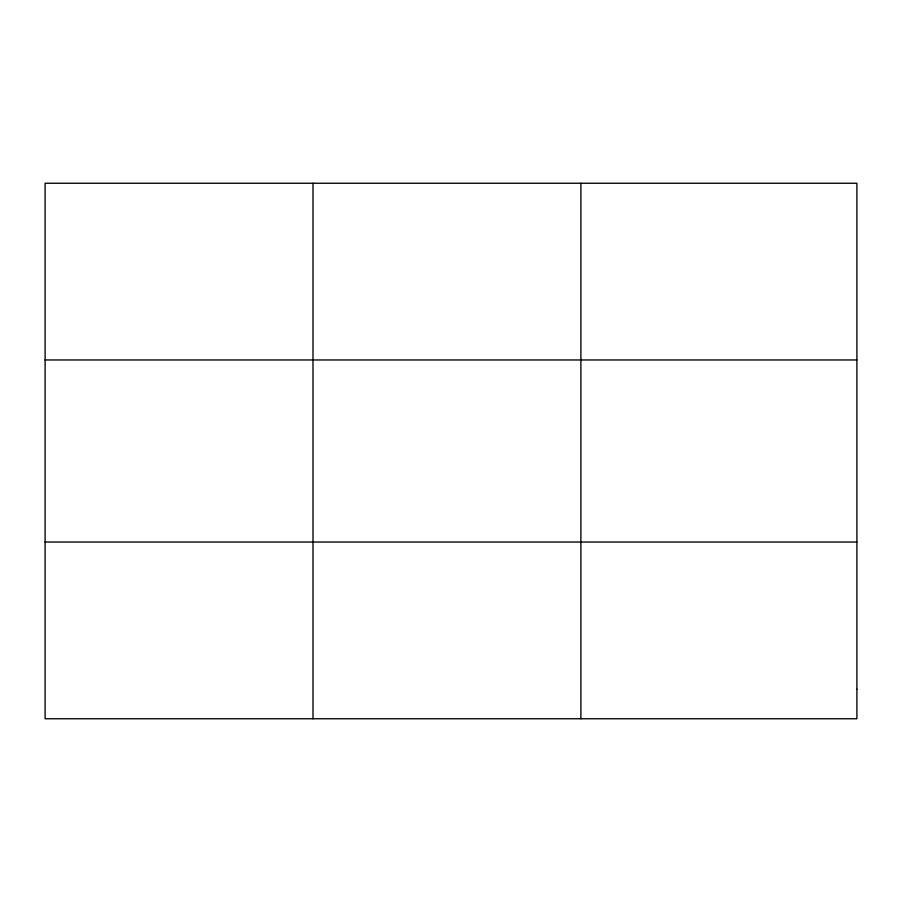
<?xml version="1.0" encoding="UTF-8"?>
<svg xmlns="http://www.w3.org/2000/svg" width="902" height="902" viewBox="0 0 902 902"><rect width="100%" height="100%" fill="white"/><g stroke="black" fill="none" stroke-linecap="round" stroke-linejoin="round"><path stroke-width="1.35" d="M312.994 183.241L312.994 718.759M580.888 183.241L580.888 718.759M45.1 359.966L856.9 359.966M45.1 542.034L856.9 542.034M856.9 689.297L856.9 718.759L45.1 718.759L45.1 183.241L856.9 183.241L856.9 689.297"/></g></svg>
